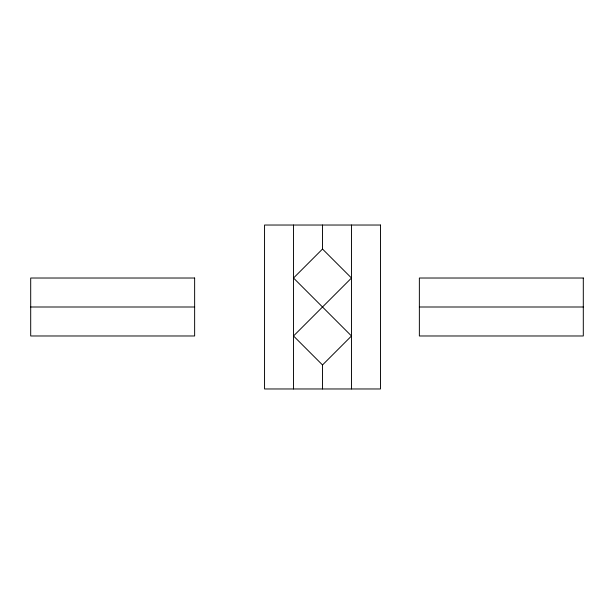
<?xml version="1.0" encoding="UTF-8"?>
<svg xmlns="http://www.w3.org/2000/svg" width="614" height="614" viewBox="0 0 614 614"><rect width="100%" height="100%" fill="white"/><g stroke="black" fill="none" stroke-linecap="round" stroke-linejoin="round"><path stroke-width="0.92" d="M322.511 225.031L322.511 249.038L293.53 278.019L351.492 335.981L322.511 364.962L322.511 388.969M30.7 307L194.638 307M419.362 307L583.3 307M322.511 249.038L351.492 278.019L293.53 335.981L322.511 364.962M351.492 225.031L351.492 388.969M293.53 225.031L293.53 388.969M380.473 225.031L264.55 225.031L264.55 388.969L380.473 388.969L380.473 225.031M194.638 278.019L30.7 278.019L30.7 335.981L194.638 335.981L194.638 278.019M583.3 278.019L419.362 278.019L419.362 335.981L583.3 335.981L583.3 278.019"/></g></svg>
